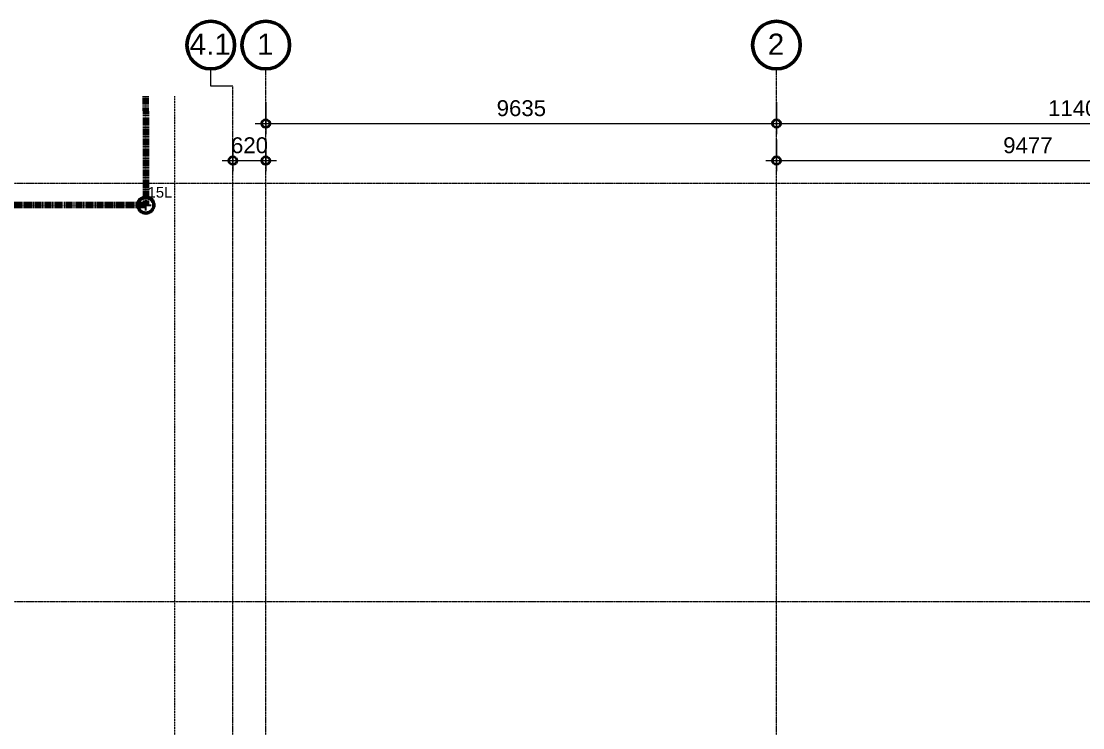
# Model space of a CAD drawing. Header units: millimetres. Extents: x -172 to 74841, y -20332 to 6639.
# Drawn here: x 17728 to 37754, y -6697 to 6639 of the extents above; entities that cross this region are included whole.
import ezdxf

# ---------------------------------------------------------------- set-up
doc = ezdxf.new("R2010")
doc.units = ezdxf.units.MM
for name, pattern in [('DPA_Grid _ Level 100', [10, 5.5, -1.6, 1.3, -1.6]), ('DPA_Hidden 100', [7.2, 4.7, -2.5]), ('DPA_ROW', [32.5, 15, -2.5, 5, -2.5, 5, -2.5])]:
    doc.linetypes.add(name, pattern=pattern)
for name, color, linetype, lineweight in [('A-ANNO-DIMS', 1, 'Continuous', 9), ('A-ANNO-DIMS-100', 1, 'Continuous', 9), ('A-ANNO-NOTE', 3, 'Continuous', 25), ('A-DETL', 1, 'Continuous', 70), ('C-PROP-LINE', 10, 'DPA_ROW', 100), ('G-ANNO-TEXT', 3, 'Continuous', 9), ('S-GRID', 251, 'Continuous', 9), ('S-GRID-IDEN', 3, 'Continuous', 50)]:
    doc.layers.add(name, color=color, linetype=linetype, lineweight=lineweight)
doc.styles.add('Arial_4', font='arial.ttf', dxfattribs={"height": 400})
doc.styles.add('Arial_5', font='arial.ttf', dxfattribs={"height": 200})
doc.styles.add('Arial_6', font='arial.ttf', dxfattribs={"height": 300})
doc.dimstyles.new('DPA-DIM-3_0_C-C', dxfattribs={"dimscale": 304.8, "dimtxt": 306.07782, "dimasz": 0.492126, "dimexe": 0.656168, "dimexo": 0.0625, "dimgap": 0.164042, "dimtad": 1, "dimdec": 0, "dimzin": 0, "dimdsep": 46, "dimtxsty": 'Arial_6', "dimblk1": 'DOTBLANK', "dimblk2": 'DOTBLANK', "dimsah": 1, "dimcen": 0.09, "dimdle": 0.656168, "dimadec": 8, "dimazin": 0, "dimtfac": 1, "dimtdec": 4, "dimtix": 1, "dimtmove": 0, "dimatfit": 3, "dimfxl": 1.312336, "dimfxlon": 1, "dimtvp": 1, "dimtolj": 1, "dimtzin": 0, "dimarcsym": 2})

# ---------------------------------------------------------------- blocks, each defined once
blk = doc.blocks.new('Family - ___-5116072-4214-01 ENLARGED ENTRANCE 4 GROUND LEVEL - REFLECTED CEILING PLAN')
at = {"layer": 'C-PROP-LINE'}
for p, q in [((-916183, 5225), (-916178, 3168)), ((-916178, 3168), (-928919, 3168))]:
    blk.add_line(p, q, dxfattribs=at)
blk = doc.blocks.new('Grid - 100 Scale-2291345-4214-01 ENLARGED ENTRANCE 4 GROUND LEVEL - REFLECTED CEILING PLAN')
at = {"layer": 'S-GRID-IDEN'}
blk.add_circle((0, 0), 4.5, dxfattribs=at)
blk = doc.blocks.new('DPA_GM_ROW_Node - Small-3986038-4214-01 ENLARGED ENTRANCE 4 GROUND LEVEL - REFLECTED CEILING PLAN')
at = {"layer": 'A-ANNO-NOTE'}
for p, q in [((0, 0), (-1, 0)), ((0, 1), (0, 0)), ((0, 0), (1, 0)), ((0, -1), (0, 0))]:
    blk.add_line(p, q, dxfattribs=at)
at = {"layer": 'A-ANNO-NOTE', "lineweight": 50}
blk.add_circle((0, 0), 1.5, dxfattribs=at)
blk = doc.blocks.new('DIMBLOCK3-4214-01 ENLARGED ENTRANCE 4 GROUND LEVEL - REFLECTED CEILING PLAN')
at = {"layer": 'A-ANNO-DIMS-100'}
for p, q in [((22341, 5108), (22341, 4508)), ((22341, 4708), (22341, 5108)), ((31976, 5108), (31976, 4508)), ((31976, 4708), (31976, 5108)), ((22141, 4708), (31976, 4708))]:
    blk.add_line(p, q, dxfattribs=at)
at = {"layer": 'A-ANNO-DIMS-100', "lineweight": 35}
for centre in [(22341, 4708), (31976, 4708)]:
    blk.add_circle(centre, 75, dxfattribs=at)
at = {"layer": 'A-ANNO-DIMS-100', "color": 0, "insert": (26697, 5148), "char_height": 300, "width": 1107.53, "attachment_point": 1, "line_spacing_factor": 0.941778, "style": 'Arial_6'}
blk.add_mtext('9635', dxfattribs=at)
blk = doc.blocks.new('_DotBlank')
at = {"color": 0, "linetype": 'ByBlock', "lineweight": -2}
blk.add_line((-0.5, 0), (-1, 0), dxfattribs=at)
blk.add_circle((0, 0), 0.5, dxfattribs=at)
blk = doc.blocks.new('DIMBLOCK4-4214-01 ENLARGED ENTRANCE 4 GROUND LEVEL - REFLECTED CEILING PLAN')
at = {"layer": 'A-ANNO-DIMS-100'}
for p, q in [((31976, 5108), (31976, 4508)), ((31976, 4708), (31976, 5108)), ((43376, 5108), (43376, 4508)), ((43376, 4708), (43376, 5108)), ((31976, 4708), (43376, 4708))]:
    blk.add_line(p, q, dxfattribs=at)
at = {"layer": 'A-ANNO-DIMS-100', "lineweight": 35}
for centre in [(31976, 4708), (43376, 4708)]:
    blk.add_circle(centre, 75, dxfattribs=at)
at = {"layer": 'A-ANNO-DIMS-100', "color": 0, "insert": (37099, 5148), "char_height": 300, "width": 1384.41, "attachment_point": 1, "line_spacing_factor": 0.941778, "style": 'Arial_6'}
blk.add_mtext('11400', dxfattribs=at)
blk = doc.blocks.new('DIMBLOCK7-4214-01 ENLARGED ENTRANCE 4 GROUND LEVEL - REFLECTED CEILING PLAN')
at = {"layer": 'A-ANNO-DIMS-100'}
for p, q in [((31976, 4408), (31976, 3808)), ((31976, 4008), (31976, 4408)), ((41453, 4408), (41453, 3808)), ((41453, 4008), (41453, 4408)), ((31776, 4008), (41453, 4008))]:
    blk.add_line(p, q, dxfattribs=at)
at = {"layer": 'A-ANNO-DIMS-100', "lineweight": 35}
for centre in [(31976, 4008), (41453, 4008)]:
    blk.add_circle(centre, 75, dxfattribs=at)
at = {"layer": 'A-ANNO-DIMS-100', "color": 0, "insert": (36253, 4448), "char_height": 300, "width": 1107.53, "attachment_point": 1, "line_spacing_factor": 0.941778, "style": 'Arial_6'}
blk.add_mtext('9477', dxfattribs=at)
blk = doc.blocks.new('DIMBLOCK9-4214-01 ENLARGED ENTRANCE 4 GROUND LEVEL - REFLECTED CEILING PLAN')
at = {"layer": 'A-ANNO-DIMS-100'}
for p, q in [((21721, 4408), (21721, 3808)), ((21721, 4008), (21721, 4408)), ((22341, 4408), (22341, 3808)), ((22341, 4008), (22341, 4408)), ((21521, 4008), (22541, 4008))]:
    blk.add_line(p, q, dxfattribs=at)
at = {"layer": 'A-ANNO-DIMS-100', "lineweight": 35}
for centre in [(21721, 4008), (22341, 4008)]:
    blk.add_circle(centre, 75, dxfattribs=at)
at = {"layer": 'A-ANNO-DIMS-100', "color": 0, "insert": (21685, 4448), "char_height": 300, "width": 830.65, "attachment_point": 1, "line_spacing_factor": 0.941778, "style": 'Arial_6'}
blk.add_mtext('620', dxfattribs=at)

msp = doc.modelspace()

# ---------------------------------------------------------------- linework, layer by layer
at = {"layer": 'A-DETL', "linetype": 'DPA_Hidden 100', "lineweight": 9}
msp.add_line((20620.7, 5224.6), (20620.7, -17276.1), dxfattribs=at)
at = {"layer": 'S-GRID'}
for p, q in [((21303.9, 5413.2), (21303.9, 5738.9)), ((21720.7, 5413.2), (21303.9, 5413.2))]:
    msp.add_line(p, q, dxfattribs=at)
at = {"layer": 'S-GRID', "linetype": 'DPA_Grid _ Level 100'}
for p, q in [((22340.7, -20332.4), (22340.7, 5738.9)), ((31975.7, -20332.4), (31975.7, 5738.9)), ((21720.7, -20332.4), (21720.7, 5413.2)), ((74767.8, 3579), (11112.7, 3579)), ((74767.8, -4321), (11112.7, -4321))]:
    msp.add_line(p, q, dxfattribs=at)

# ---------------------------------------------------------------- block references
at = {"layer": 'A-ANNO-NOTE', "xscale": 100, "yscale": 100, "zscale": 100}
msp.add_blockref('DPA_GM_ROW_Node - Small-3986038-4214-01 ENLARGED ENTRANCE 4 GROUND LEVEL - REFLECTED CEILING PLAN', (20079.9, 3168.4), dxfattribs=at)
at = {"layer": 'C-PROP-LINE'}
msp.add_blockref('Family - ___-5116072-4214-01 ENLARGED ENTRANCE 4 GROUND LEVEL - REFLECTED CEILING PLAN', (936258.1, 0), dxfattribs=at)
at = {"layer": 'S-GRID-IDEN', "xscale": 99.99999999999993, "yscale": 99.99999999999993, "zscale": 99.99999999999993}
for p in [(21303.9, 6188.9), (22340.7, 6188.9), (31975.7, 6188.9)]:
    msp.add_blockref('Grid - 100 Scale-2291345-4214-01 ENLARGED ENTRANCE 4 GROUND LEVEL - REFLECTED CEILING PLAN', p, dxfattribs=at)

# ---------------------------------------------------------------- texts
at = {"layer": 'G-ANNO-TEXT', "color": 7, "insert": (20112.4, 3510.4), "char_height": 200, "width": 577.215, "attachment_point": 1, "style": 'Arial_5'}
msp.add_mtext('15L', dxfattribs=at)
at = {"layer": 'S-GRID-IDEN', "lineweight": 9, "char_height": 400, "attachment_point": 1, "style": 'Arial_4'}
for s, insert, width in [('2', (31812.4, 6404.8), 376.793), ('4.1', (20906.1, 6404.8), 945.991), ('1', (22177.4, 6404.8), 376.793)]:
    msp.add_mtext(s, dxfattribs=dict(at, insert=insert, width=width))

# ---------------------------------------------------------------- dimensions: what is measured, and where the dimension line sits
at = {"layer": 'A-ANNO-DIMS'}
for base, p1, p2, override, picture, middle in [((31975.7, 4708.2), (22340.7, 5108.2), (31975.7, 5108.2), {"dimpost": '<>', "dimfxl": 9635}, 'DIMBLOCK3-4214-01 ENLARGED ENTRANCE 4 GROUND LEVEL - REFLECTED CEILING PLAN', (27158.2, 4911.5)), ((43375.7, 4708.2), (31975.7, 5108.2), (43375.7, 5108.2), {"dimpost": '<>', "dimfxl": 11400}, 'DIMBLOCK4-4214-01 ENLARGED ENTRANCE 4 GROUND LEVEL - REFLECTED CEILING PLAN', (37675.7, 4911.4)), ((22340.7, 4008.2), (21720.7, 4408.2), (22340.7, 4408.2), {"dimpost": '<>', "dimfxl": 620}, 'DIMBLOCK9-4214-01 ENLARGED ENTRANCE 4 GROUND LEVEL - REFLECTED CEILING PLAN', (22030.7, 4211.4)), ((41452.7, 4008.2), (31975.7, 4408.2), (41452.7, 4408.2), {"dimpost": '<>', "dimfxl": 9477.000119}, 'DIMBLOCK7-4214-01 ENLARGED ENTRANCE 4 GROUND LEVEL - REFLECTED CEILING PLAN', (36714.2, 4211.4))]:
    dim = msp.add_linear_dim(base=base, p1=p1, p2=p2, dimstyle='DPA-DIM-3_0_C-C', override=override, dxfattribs=at)
    dim.commit()
    dim.dimension.update_dxf_attribs({"geometry": picture, "text_midpoint": middle})

doc.saveas('drawing.dxf')
